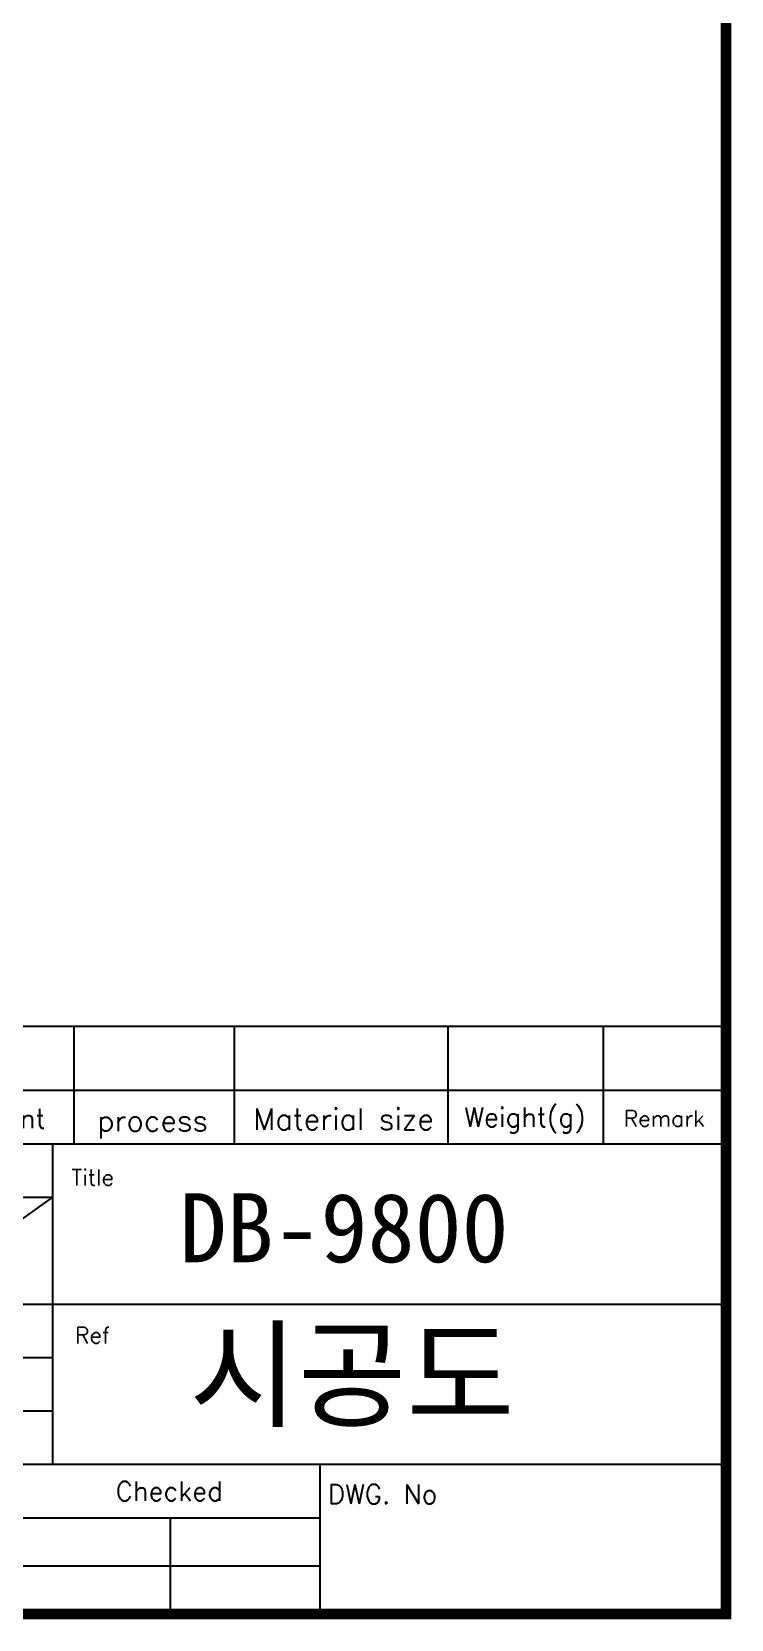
# Model space of a CAD drawing. Header units: millimetres. Extents: x 5 to 3846, y 5 to 2747.
# Drawn here: x 3198 to 3846, y 5 to 1476 of the extents above; entities that cross this region are included whole.
import ezdxf
from ezdxf.enums import TextEntityAlignment as Align

# ---------------------------------------------------------------- set-up
doc = ezdxf.new("R2010")
doc.units = ezdxf.units.MM
doc.layers.get('0').update_dxf_attribs({"color": 255})
doc.layers.add('dim', color=3, linetype='Continuous')
doc.styles.add('GHS', font='romans', dxfattribs={"bigfont": 'ghs'})

msp = doc.modelspace()

# ---------------------------------------------------------------- linework, layer by layer
for p, q in [((2098.9, 554.5), (3841.3, 554.5)), ((3237.4, 554.5), (3237.4, 445.6)), ((3385.9, 554.5), (3385.9, 445.6)), ((3583.9, 554.5), (3583.9, 445.6)), ((3727.5, 554.5), (3727.5, 445.6)), ((2098.9, 495.1), (3841.3, 495.1)), ((2098.9, 445.6), (3841.3, 445.6)), ((3217.6, 445.6), (3217.6, 148.6)), ((2098.9, 396.1), (3217.6, 396.1)), ((3217.6, 396.1), (3079, 297.1)), ((2098.9, 297.1), (3841.3, 297.1)), ((2098.9, 247.6), (3217.6, 247.6)), ((3079, 198.1), (3217.6, 198.1)), ((2098.9, 148.6), (3841.3, 148.6)), ((3465.1, 148.6), (3465.1, 10)), ((2910.7, 99.1), (3465.1, 99.1)), ((3326.5, 99.1), (3326.5, 10)), ((2910.7, 54.5), (3465.1, 54.5))]:
    msp.add_line(p, q)
at = {"const_width": 9.9}
msp.add_lwpolyline([(10, 10), (3841.3, 10), (3841.3, 2742.4), (10, 2742.4)], close=True, dxfattribs=at)

# ---------------------------------------------------------------- texts
at = {"color": 3}
msp.add_text('DB-9800', height=64, dxfattribs=at).set_placement((3335.3, 335.8))
at = {"color": 3, "insert": (3344.5, 271.7), "char_height": 80, "attachment_point": 1}
msp.add_mtext('{\\f굴림|b0|i0|c129|p49;시공도}', dxfattribs=at)
at = {"layer": 'dim', "linetype": 'Continuous', "style": 'GHS'}
for s, height, p in [('Surface Treatment', 17.82, (3099.5, 468.9)), ('Material size', 19.8, (3487.2, 468.9)), ('Weight(g)', 17.82, (3655.1, 468.9)), ('Remark', 14.85, (3784.3, 468.9)), ('process', 19.8, (3310.3, 463.7)), ('Title', 14.85, (3254.8, 414.7)), ('Ref', 14.85, (3254.8, 268.1)), ('Checked', 17.82, (3325.7, 123.7)), ('DWG. No', 17.82, (3523.3, 121))]:
    msp.add_text(s, height=height, dxfattribs=at).set_placement(p, align=Align.MIDDLE)

doc.saveas('drawing.dxf')
